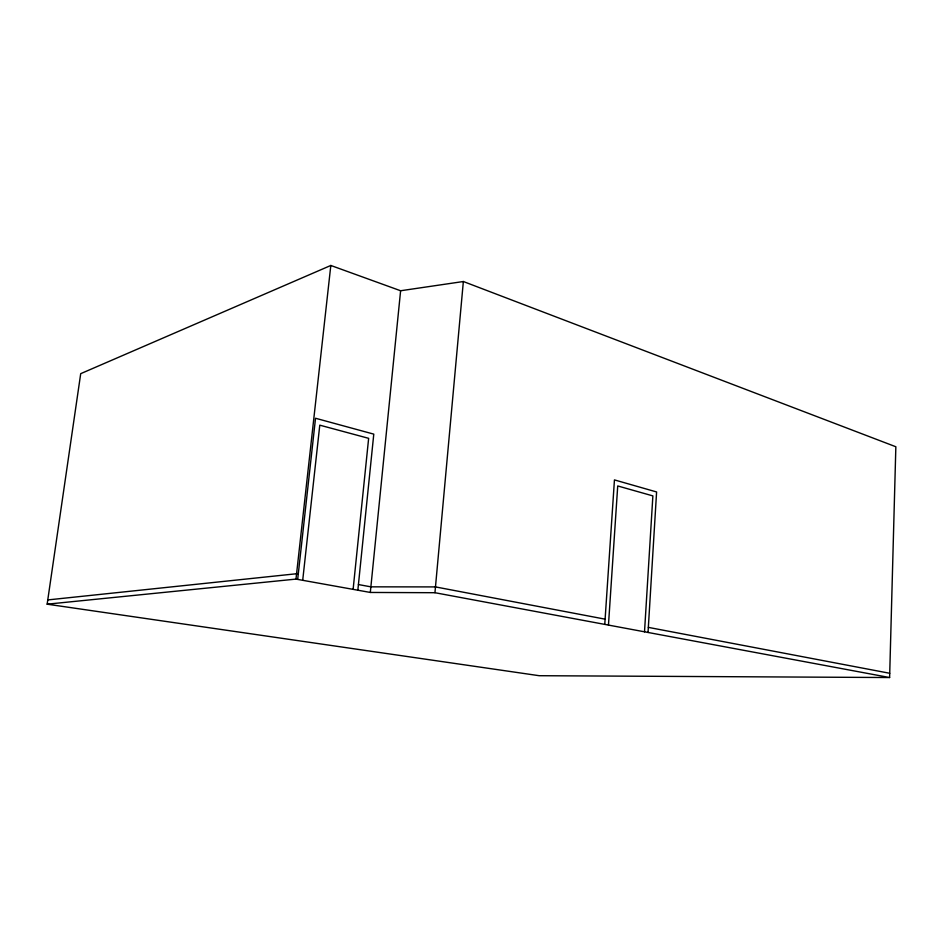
<?xml version="1.0" encoding="UTF-8"?>
<svg xmlns="http://www.w3.org/2000/svg" width="943" height="943" viewBox="0 0 943 943"><rect width="100%" height="100%" fill="white"/><g stroke="black" fill="none" stroke-linecap="round" stroke-linejoin="round"><path stroke-width="1.41" d="M889.614 677.534L895.85 446.758L463.355 281.521L400.61 290.75L330.816 265.466L80.709 373.664L47.15 604.18L539.219 675.707L889.614 677.534L434.947 592.711L370.316 592.452L295.984 579.096L47.15 604.18M644.517 631.81L652.874 495.9L617.724 485.951L608.459 625.079M648.03 632.458L656.599 491.963L614.447 479.904L604.758 624.396M434.947 592.711L463.355 281.521M370.316 592.452L400.61 290.75M353.118 589.363L368.642 438.33L319.783 425.163L302.703 580.31M357.845 590.212L373.782 434.134L315.528 418.256L297.67 579.403M295.984 579.096L330.816 265.466M47.775 599.925L298.318 573.556M358.423 584.554L370.882 586.841L435.477 586.911L605.111 619.162M648.336 627.378L889.732 673.278"/></g></svg>
